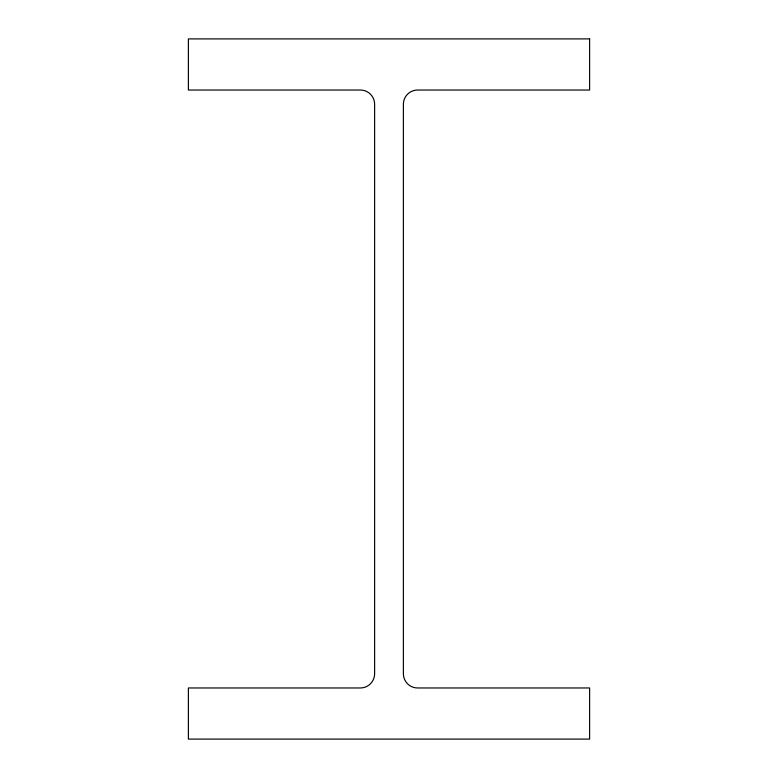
<?xml version="1.0" encoding="UTF-8"?>
<svg xmlns="http://www.w3.org/2000/svg" width="778" height="778" viewBox="0 0 778 778"><rect width="100%" height="100%" fill="white"/><g stroke="black" fill="none" stroke-linecap="round" stroke-linejoin="round"><path stroke-width="1.17" d="M589.617 38.9L188.383 38.9L188.383 90.034L360.418 90.034A14.198 14.198 0 0 1 374.617 104.233L374.617 673.767A14.198 14.198 0 0 1 360.418 687.966L188.383 687.966L188.383 739.1L589.617 739.1L589.617 687.966L417.582 687.966A14.198 14.198 0 0 1 403.383 673.767L403.383 104.233A14.198 14.198 0 0 1 417.582 90.034L589.617 90.034L589.617 38.9"/></g></svg>
